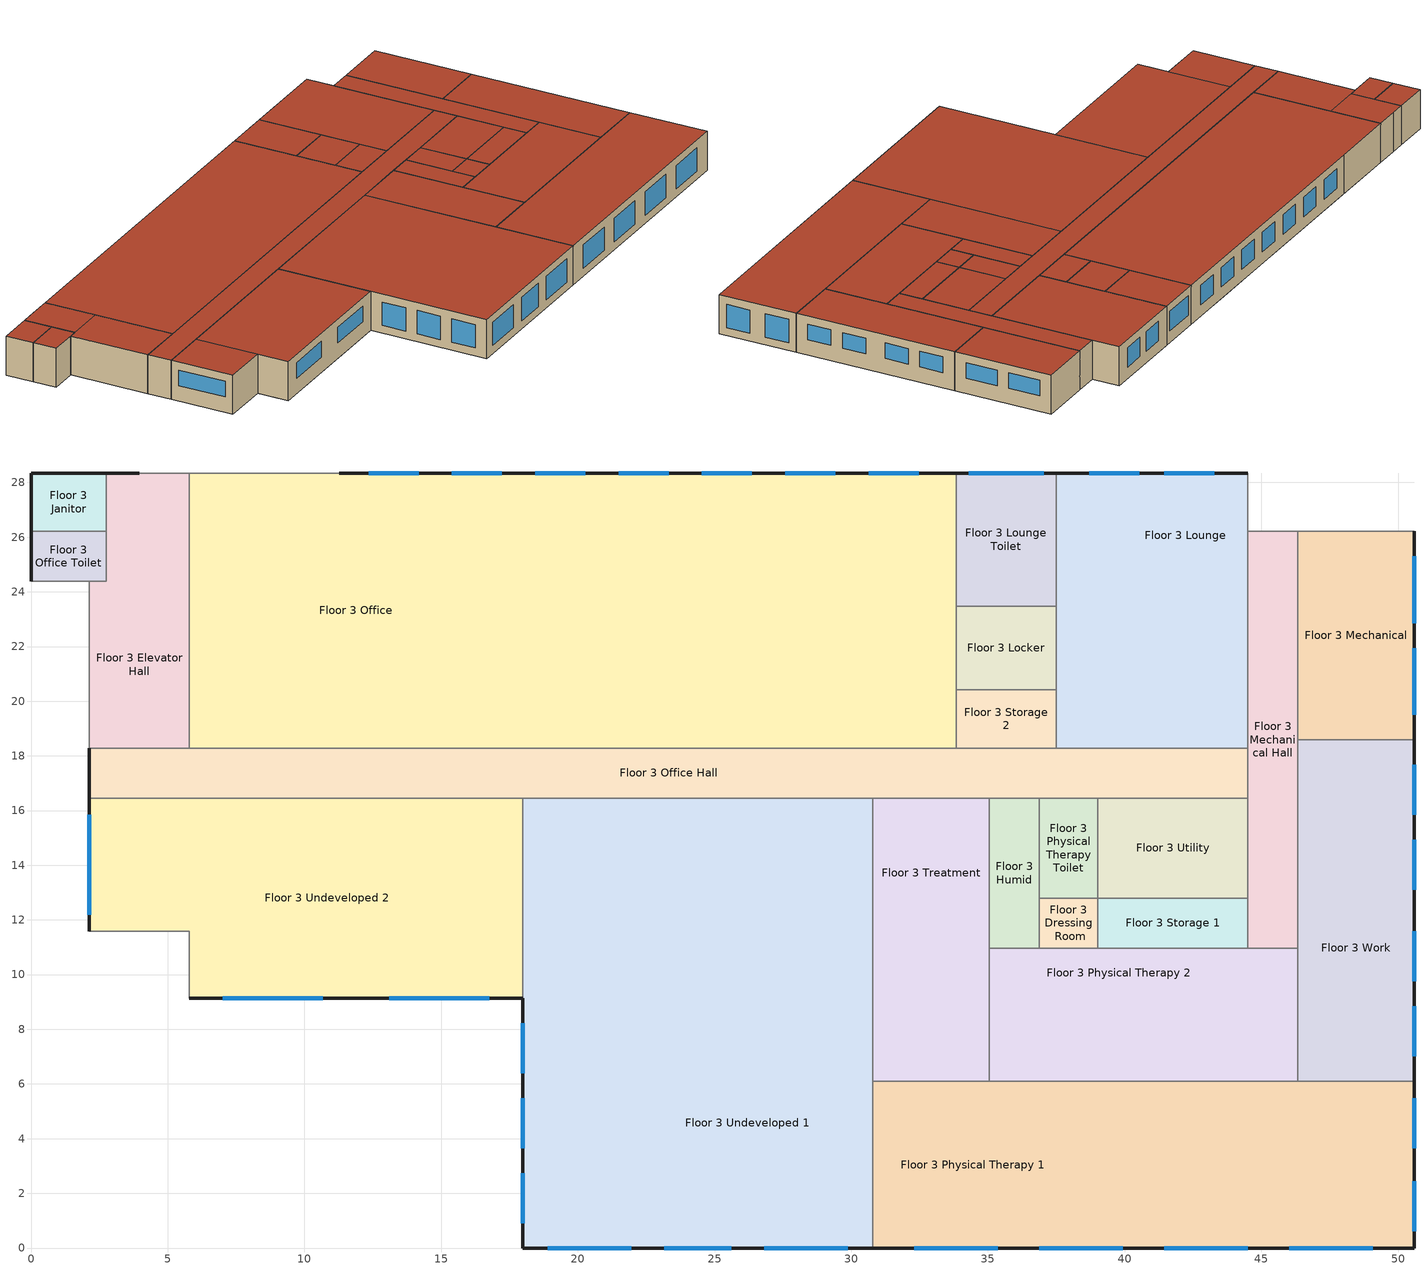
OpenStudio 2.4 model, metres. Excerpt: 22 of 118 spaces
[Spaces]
Floor 3 Work
 floor to Floor 2 Utility: 50.6,18.59 50.6,15.85 46.33,15.85 46.33,18.59 z6.1
 floor to Floor 2 Office: 50.6,15.85 50.6,6.1 46.33,6.1 46.33,15.85 z6.1
 wall outside: 50.6,6.1 50.6,18.59 z6.1:9.14
 wall to Floor 3 Physical Therapy 2: 46.33,10.97 46.33,6.1 z6.1:9.14
 wall to Floor 3 Mechanical: 50.6,18.59 46.33,18.59 z6.1:9.14
 wall to Floor 3 Physical Therapy 1: 46.33,6.1 50.6,6.1 z6.1:9.14
 wall to Floor 3 Mechanical Hall: 46.33,18.59 46.33,10.97 z6.1:9.14
 window: 50.6,13.11 50.6,14.94 / 50.6,15.85 50.6,17.68 / 50.6,7.01 50.6,8.84 / 50.6,9.75 50.6,11.58 z7.32:8.53
 roof outside: 50.6,6.1 50.6,18.59 46.33,18.59 46.33,6.1 z9.14
Floor 3 Dressing Room
 floor to Floor 2 X-Ray: 39.01,12.8 39.01,10.97 36.88,10.97 36.88,12.8 z6.1
 wall to Floor 3 Storage 1: 39.01,10.97 39.01,12.8 z6.1:9.14
 wall to Floor 3 Physical Therapy 2: 36.88,10.97 39.01,10.97 z6.1:9.14
 wall to Floor 3 Physical Therapy Toilet: 39.01,12.8 36.88,12.8 z6.1:9.14
 wall to Floor 3 Humid: 36.88,12.8 36.88,10.97 z6.1:9.14
 roof outside: 39.01,10.97 39.01,12.8 36.88,12.8 36.88,10.97 z9.14
Floor 3 Physical Therapy Toilet
 floor to Floor 2 X-Ray: 39.01,16.46 39.01,12.8 36.88,12.8 36.88,16.46 z6.1
 wall to Floor 3 Office Hall: 39.01,16.46 36.88,16.46 z6.1:9.14
 wall to Floor 3 Utility: 39.01,12.8 39.01,16.46 z6.1:9.14
 wall to Floor 3 Humid: 36.88,16.46 36.88,12.8 z6.1:9.14
 roof outside: 39.01,12.8 39.01,16.46 36.88,16.46 36.88,12.8 z9.14
Floor 3 Lounge
 floor to Floor 2 Storage 2: 44.5,23.77 44.5,21.34 39.93,21.34 39.93,23.77 z6.1
 floor to Floor 2 Exam 6: 44.5,28.35 44.5,23.77 39.93,23.77 39.93,28.35 z6.1
 floor to Floor 2 Exam Hall 4: 39.93,28.35 39.93,18.29 38.1,18.29 38.1,28.35 z6.1
 floor to Floor 2 Exam 7: 38.1,28.35 38.1,18.29 37.49,18.29 37.49,28.35 z6.1
 floor to Floor 2 Nurse Station 1: 44.5,21.34 44.5,18.29 39.93,18.29 39.93,21.34 z6.1
 wall outside: 44.5,28.35 37.49,28.35 z6.1:9.14
 wall to Floor 3 Lounge Toilet: 37.49,28.35 37.49,23.47 z6.1:9.14
 wall to NE Stair: 44.5,26.21 44.5,28.35 z6.1:9.14
 wall to Floor 3 Office Hall: 37.49,18.29 44.5,18.29 z6.1:9.14
 wall to Floor 3 Locker: 37.49,23.47 37.49,20.42 z6.1:9.14
 wall to Floor 3 Storage 2: 37.49,20.42 37.49,18.29 z6.1:9.14
 wall to Floor 3 Mechanical Hall: 44.5,18.29 44.5,26.21 z6.1:9.14
 window: 40.54,28.35 38.71,28.35 / 43.28,28.35 41.45,28.35 z7.01:8.53
 roof outside: 44.5,18.29 44.5,28.35 37.49,28.35 37.49,18.29 z9.14
Floor 3 Elevator Hall
 floor to Floor 2 Work: 5.79,24.38 5.79,18.29 2.13,18.29 2.13,24.38 z6.1; 5.79,28.35 5.79,24.38 2.74,24.38 2.74,28.35 z6.1
 wall outside: 3.96,28.35 2.74,28.35 z6.1:9.14
 wall to NW Elevator: 2.13,24.38 2.13,18.29 z6.1:9.14
 wall to Floor 3 Office: 5.79,18.29 5.79,28.35 z6.1:9.14
 wall to Floor 3 Office Toilet: 2.74,26.21 2.74,24.38 2.13,24.38 z6.1:9.14
 wall to Floor 3 Office Hall: 2.13,18.29 5.79,18.29 z6.1:9.14
 wall to Floor 3 Janitor: 2.74,28.35 2.74,26.21 z6.1:9.14
 wall to NW Stair: 5.79,28.35 3.96,28.35 z6.1:9.14
 roof outside: 5.79,24.38 5.79,28.35 2.74,28.35 2.74,24.38 z9.14; 5.79,18.29 5.79,24.38 2.13,24.38 2.13,18.29 z9.14
Floor 3 Physical Therapy 2
 floor to Floor 2 Exam Hall 3: 39.93,9.14 39.93,6.1 38.1,6.1 38.1,9.14 z6.1
 floor to Floor 2 Lounge: 44.5,9.14 44.5,6.1 42.06,6.1 42.06,9.14 z6.1
 floor to Floor 2 Dictation: 42.06,9.14 42.06,6.1 39.93,6.1 39.93,9.14 z6.1
 floor to Floor 2 Exam 3: 38.1,9.14 38.1,6.1 35.05,6.1 35.05,9.14 z6.1
 floor to Floor 2 Office Hall: 46.33,10.97 46.33,6.1 44.5,6.1 44.5,10.97 z6.1
 floor to Floor 2 Reception Hall: 44.5,10.97 44.5,9.14 35.05,9.14 35.05,10.97 z6.1
 wall to Floor 3 Physical Therapy 1: 35.05,6.1 46.33,6.1 z6.1:9.14
 wall to Floor 3 Mechanical Hall: 46.33,10.97 44.5,10.97 z6.1:9.14
 wall to Floor 3 Treatment: 35.05,10.97 35.05,6.1 z6.1:9.14
 wall to Floor 3 Storage 1: 44.5,10.97 39.01,10.97 z6.1:9.14
 wall to Floor 3 Humid: 36.88,10.97 35.05,10.97 z6.1:9.14
 roof outside: 46.33,6.1 46.33,10.97 35.05,10.97 35.05,6.1 z9.14
Floor 3 Office
 floor to Floor 2 Storage 3: 28.96,23.77 28.96,21.34 23.47,21.34 23.47,23.77 z6.1
 floor to Floor 2 Exam 8: 28.96,28.35 28.96,23.77 23.47,23.77 23.47,28.35 z6.1
 floor to Floor 2 Exam Hall 5: 30.78,28.35 30.78,18.29 28.96,18.29 28.96,28.35 z6.1
 floor to Floor 2 Exam 9: 21.64,28.35 21.64,18.29 17.98,18.29 17.98,28.35 z6.1
 floor to Floor 2 Work: 17.98,28.35 17.98,18.29 5.79,18.29 5.79,28.35 z6.1
 floor to Floor 2 Exam Hall 6: 23.47,28.35 23.47,18.29 21.64,18.29 21.64,28.35 z6.1
 floor to Floor 2 Nurse Station 2: 28.96,21.34 28.96,18.29 23.47,18.29 23.47,21.34 z6.1
 floor to Floor 2 Exam 7: 33.83,28.35 33.83,18.29 30.78,18.29 30.78,28.35 z6.1
 wall outside: 33.83,28.35 11.28,28.35 z6.1:9.14
 wall to Floor 3 Office Hall: 5.79,18.29 33.83,18.29 z6.1:9.14
 wall to Floor 3 Locker: 33.83,20.42 33.83,23.47 z6.1:9.14
 wall to Floor 3 Storage 2: 33.83,18.29 33.83,20.42 z6.1:9.14
 wall to NW Stair: 11.28,28.35 5.79,28.35 z6.1:9.14
 wall to Floor 3 Lounge Toilet: 33.83,23.47 33.83,28.35 z6.1:9.14
 window: 26.37,28.35 24.54,28.35 / 17.22,28.35 15.39,28.35 / 23.32,28.35 21.49,28.35 / 14.17,28.35 12.34,28.35 / 32.46,28.35 30.63,28.35 / 29.41,28.35 27.58,28.35 / 20.27,28.35 18.44,28.35 z7.01:8.53
 roof outside: 33.83,18.29 33.83,28.35 5.79,28.35 5.79,18.29 z9.14
Floor 3 Storage 1
 floor to Floor 2 Scheduling 1: 44.5,12.8 44.5,10.97 39.01,10.97 39.01,12.8 z6.1
 wall to Floor 3 Mechanical Hall: 44.5,10.97 44.5,12.8 z6.1:9.14
 wall to Floor 3 Utility: 44.5,12.8 39.01,12.8 z6.1:9.14
 roof outside: 44.5,10.97 44.5,12.8 39.01,12.8 39.01,10.97 z9.14
Floor 3 Utility
 floor to Floor 2 Scheduling 1: 44.5,16.46 44.5,12.8 39.01,12.8 39.01,16.46 z6.1
 wall to Floor 3 Mechanical Hall: 44.5,12.8 44.5,16.46 z6.1:9.14
 wall to Floor 3 Office Hall: 44.5,16.46 39.01,16.46 z6.1:9.14
 roof outside: 44.5,12.8 44.5,16.46 39.01,16.46 39.01,12.8 z9.14
Floor 3 Physical Therapy 1
 floor to Floor 2 Office Hall: 46.33,6.1 46.33,3.66 44.5,3.66 44.5,6.1 z6.1
 floor to Floor 2 Conference: 50.6,3.66 50.6,0 42.06,0 42.06,3.66 z6.1
 floor to Floor 2 Conference Toilet: 44.5,6.1 44.5,3.66 42.06,3.66 42.06,6.1 z6.1
 floor to Floor 2 Exam Hall 3: 39.93,6.1 39.93,0 38.1,0 38.1,6.1 z6.1
 floor to Floor 2 Exam 3: 38.1,6.1 38.1,0 30.78,0 30.78,6.1 z6.1
 floor to Floor 2 Storage 1: 42.06,6.1 42.06,3.66 39.93,3.66 39.93,6.1 z6.1
 floor to Floor 2 Exam 4: 42.06,3.66 42.06,0 39.93,0 39.93,3.66 z6.1
 floor to Floor 2 Office: 50.6,6.1 50.6,3.66 46.33,3.66 46.33,6.1 z6.1
 wall outside: 30.78,0 50.6,0 50.6,6.1 z6.1:9.14
 wall to Floor 3 Undeveloped 1: 30.78,6.1 30.78,0 z6.1:9.14
 wall to Floor 3 Treatment: 35.05,6.1 30.78,6.1 z6.1:9.14
 window: 32.31,0 35.36,0 / 36.88,0 39.93,0 / 46.02,0 49.07,0 / 41.45,0 44.5,0 / 50.6,3.66 50.6,5.49 / 50.6,0.61 50.6,2.44 z6.71:8.53
 roof outside: 50.6,0 50.6,6.1 30.78,6.1 30.78,0 z9.14
Floor 3 Office Toilet
 floor to Floor 2 Work Toilet: 2.74,26.21 2.74,24.38 0,24.38 0,26.21 z6.1
 wall outside: 0,26.21 0,24.38 z6.1:9.14
 wall to NW Elevator: 0,24.38 2.13,24.38 z6.1:9.14
 wall to Floor 3 Janitor: 2.74,26.21 0,26.21 z6.1:9.14
 roof outside: 2.74,24.38 2.74,26.21 0,26.21 0,24.38 z9.14
Floor 3 Office Hall
 floor to Floor 2 Work Hall: 44.5,18.29 44.5,16.46 2.13,16.46 2.13,18.29 z6.1
 wall outside: 2.13,18.29 2.13,16.46 z6.1:9.14
 wall to Floor 3 Humid: 35.05,16.46 36.88,16.46 z6.1:9.14
 wall to Floor 3 Undeveloped 2: 2.13,16.46 17.98,16.46 z6.1:9.14
 wall to Floor 3 Undeveloped 1: 17.98,16.46 30.78,16.46 z6.1:9.14
 wall to Floor 3 Storage 2: 37.49,18.29 33.83,18.29 z6.1:9.14
 wall to Floor 3 Mechanical Hall: 44.5,16.46 44.5,18.29 z6.1:9.14
 wall to Floor 3 Treatment: 30.78,16.46 35.05,16.46 z6.1:9.14
 roof outside: 44.5,16.46 44.5,18.29 2.13,18.29 2.13,16.46 z9.14
Floor 3 Humid
 floor to Floor 2 X-Ray: 36.88,16.46 36.88,10.97 35.05,10.97 35.05,16.46 z6.1
 wall to Floor 3 Treatment: 35.05,16.46 35.05,10.97 z6.1:9.14
 roof outside: 36.88,10.97 36.88,16.46 35.05,16.46 35.05,10.97 z9.14
Floor 3 Undeveloped 1
 floor to Floor 2 Exam 2: 28.96,9.14 28.96,0 23.47,0 23.47,9.14 z6.1
 floor to Floor 2 X-Ray: 30.78,16.46 30.78,10.97 23.77,10.97 23.77,16.46 z6.1
 floor to Floor 2 Exam 1: 21.64,9.14 21.64,0 17.98,0 17.98,9.14 z6.1
 floor to Floor 2 Exam Hall 2: 30.78,9.14 30.78,0 28.96,0 28.96,9.14 z6.1
 floor to Floor 2 Scheduling 2: 23.77,16.46 23.77,10.97 17.98,10.97 17.98,16.46 z6.1
 floor to Floor 2 Reception Hall: 30.78,10.97 30.78,9.14 17.98,9.14 17.98,10.97 z6.1
 floor to Floor 2 Exam Hall 1: 23.47,9.14 23.47,0 21.64,0 21.64,9.14 z6.1
 wall outside: 17.98,9.14 17.98,0 30.78,0 z6.1:9.14
 wall to Floor 3 Undeveloped 2: 17.98,16.46 17.98,9.14 z6.1:9.14
 wall to Floor 3 Treatment: 30.78,6.1 30.78,16.46 z6.1:9.14
 window: 17.98,8.23 17.98,6.4 / 17.98,2.74 17.98,0.91 / 17.98,5.49 17.98,3.66 / 26.82,0 29.87,0 / 23.16,0 25.6,0 / 18.9,0 21.95,0 z6.71:8.53
 roof outside: 30.78,0 30.78,16.46 17.98,16.46 17.98,0 z9.14
Floor 3 Mechanical Hall
 floor to Floor 2 Office Hall: 46.33,26.21 46.33,10.97 44.5,10.97 44.5,26.21 z6.1
 wall to NE Stair: 46.33,26.21 44.5,26.21 z6.1:9.14
 wall to Floor 3 Mechanical: 46.33,18.59 46.33,26.21 z6.1:9.14
 roof outside: 46.33,10.97 46.33,26.21 44.5,26.21 44.5,10.97 z9.14
Floor 3 Treatment
 floor to Floor 2 Reception Hall: 35.05,10.97 35.05,9.14 30.78,9.14 30.78,10.97 z6.1
 floor to Floor 2 Exam 3: 35.05,9.14 35.05,6.1 30.78,6.1 30.78,9.14 z6.1
 floor to Floor 2 X-Ray: 35.05,16.46 35.05,10.97 30.78,10.97 30.78,16.46 z6.1
 roof outside: 35.05,6.1 35.05,16.46 30.78,16.46 30.78,6.1 z9.14
Floor 3 Undeveloped 2
 floor to Floor 2 Reception: 15.85,16.46 15.85,9.14 5.79,9.14 5.79,16.46 z6.1; 5.79,16.46 5.79,11.58 2.13,11.58 2.13,16.46 z6.1
 floor to Floor 2 Reception Hall: 17.98,10.97 17.98,9.14 15.85,9.14 15.85,10.97 z6.1
 floor to Floor 2 Reception Toilet: 17.98,16.46 17.98,10.97 15.85,10.97 15.85,16.46 z6.1
 wall outside: 2.13,16.46 2.13,11.58 / 5.79,9.14 17.98,9.14 z6.1:9.14
 wall to SW Stair: 2.13,11.58 5.79,11.58 5.79,9.14 z6.1:9.14
 window: 7.01,9.14 10.67,9.14 / 13.11,9.14 16.76,9.14 / 2.13,15.85 2.13,12.19 z7.32:8.53
 roof outside: 5.79,11.58 5.79,16.46 2.13,16.46 2.13,11.58 z9.14; 17.98,9.14 17.98,16.46 5.79,16.46 5.79,9.14 z9.14
Floor 3 Janitor
 floor to Floor 2 Janitor: 2.74,28.35 2.74,26.21 0,26.21 0,28.35 z6.1
 wall outside: 2.74,28.35 0,28.35 0,26.21 z6.1:9.14
 roof outside: 2.74,26.21 2.74,28.35 0,28.35 0,26.21 z9.14
Floor 3 Locker
 floor to Floor 2 Exam 7: 37.49,23.47 37.49,20.42 33.83,20.42 33.83,23.47 z6.1
 wall to Floor 3 Storage 2: 33.83,20.42 37.49,20.42 z6.1:9.14
 wall to Floor 3 Lounge Toilet: 37.49,23.47 33.83,23.47 z6.1:9.14
 roof outside: 37.49,20.42 37.49,23.47 33.83,23.47 33.83,20.42 z9.14
Floor 3 Mechanical
 floor to Floor 2 Exam 5: 50.6,26.21 50.6,18.59 46.33,18.59 46.33,26.21 z6.1
 wall outside: 50.6,18.59 50.6,26.21 z6.1:9.14
 wall to NE Stair: 50.6,26.21 46.33,26.21 z6.1:9.14
 window: 50.6,22.86 50.6,25.3 / 50.6,19.51 50.6,21.95 z7.32:8.53
 roof outside: 50.6,18.59 50.6,26.21 46.33,26.21 46.33,18.59 z9.14
Floor 3 Lounge Toilet
 floor to Floor 2 Exam 7: 37.49,28.35 37.49,23.47 33.83,23.47 33.83,28.35 z6.1
 wall outside: 37.49,28.35 33.83,28.35 z6.1:9.14
 window: 37.03,28.35 34.29,28.35 z7.01:8.53
 roof outside: 37.49,23.47 37.49,28.35 33.83,28.35 33.83,23.47 z9.14
Floor 3 Storage 2
 floor to Floor 2 Exam 7: 37.49,20.42 37.49,18.29 33.83,18.29 33.83,20.42 z6.1
 roof outside: 37.49,18.29 37.49,20.42 33.83,20.42 33.83,18.29 z9.14
[Site]
Whitehorse_YT_CAN: Latitude {deg}=60.72; Longitude {deg}=-135.07; Time Zone {hr}=-8; Elevation {m}=703; Terrain=City
[Building]
Building #1: North Axis {deg}=0; Standards Number of Stories=3; Standards Number of Above Ground Stories=3; Standards Building Type=Outpatient
[Site:WaterMainsTemperature]
Calculation Method=Correlation; Annual Average Outdoor Air Temperature {C}=-1.08333; Maximum Difference In Monthly Average Outdoor Air Temperatures {deltaC}=34.5
[SizingPeriod:DesignDay] Barometric Pressure {Pa}=93160; Sky Clearness=0; Rain Indicator=0; Snow Indicator=0; Day of Month=21; Daylight Saving Time Indicator=0; Humidity Indicating Type=Wetbulb; Dry-Bulb Temperature Range Modifier Type=DefaultMultipliers
Name | Maximum Dry-Bulb Temperature {C} | Daily Dry-Bulb Temperature Range {deltaC} | Humidity Indicating Conditions at Maximum Dry-Bulb | Wind Speed {m/s} | Wind Direction {deg} | Month | Day Type | Solar Model Indicator | ASHRAE Taub | ASHRAE Taud
Whitehorse Ann Clg .4% Condns DB=>MWB | 25.6 | 11.6 | 14.1 | 3.5 | 160 | 7 | SummerDesignDay | ASHRAETau | 0.378 | 2.196
Whitehorse Ann Htg 99.6% Condns DB | -40 | 0 | -40 | 0.6 | 0 | 1 | WinterDesignDay | ASHRAEClearSky
[Site:GroundTemperature:BuildingSurface]
19.527, 19.502, 19.536, 19.598, 20.002, 21.64, 22.225, 22.375, 21.449, 20.121, 19.802, 19.633
[Space] Building Story=Building Story 3; Part of Total Floor Area=Yes
Name | Space Type | Thermal Zone
Floor 3 Work | Space Function Office - enclosed | TZ-Floor 3 Work
Floor 3 Dressing Room | Space Function Office - enclosed | TZ-Floor 3 Dressing Room
Floor 3 Physical Therapy Toilet | Space Function Washroom-sch-H | TZ-Floor 3 Physical Therapy Toilet
Floor 3 Office Toilet | Space Function Washroom-sch-H | TZ-Floor 3 Office Toilet
Floor 3 Lounge | Space Function Hospital - lounge/recreation | TZ-Floor 3 Lounge
Floor 3 Elevator Hall | Space Function Hospital corr. >= 2.4m-sch-H | TZ-Floor 3 Elevator Hall
Floor 3 Physical Therapy 2 | Space Function Hospital - physical therapy | TZ-Floor 3 Physical Therapy 2
Floor 3 Office | Space Function Office - enclosed | TZ-Floor 3 Office
Floor 3 Mechanical | Space Function Electrical/Mechanical-sch-H | TZ-Floor 3 Mechanical
Floor 3 Storage 1 | Space Function Storage area - occsens | TZ-Floor 3 Storage 1
Floor 3 Utility | Space Function Storage area - occsens | TZ-Floor 3 Utility
Floor 3 Physical Therapy 1 | Space Function Hospital - physical therapy | TZ-Floor 3 Physical Therapy 1
Floor 3 Locker | Space Function Locker room-sch-H | TZ-Floor 3 Locker
Floor 3 Office Hall | Space Function Hospital corr. >= 2.4m-sch-H | TZ-Floor 3 Office Hall
Floor 3 Humid | Space Function Office - enclosed | TZ-Floor 3 Humid
Floor 3 Undeveloped 2 | Space Function Storage area | TZ-Floor 3 Undeveloped 2
Floor 3 Undeveloped 1 | Space Function Storage area | TZ-Floor 3 Undeveloped 1
Floor 3 Mechanical Hall | Space Function Hospital corr. >= 2.4m-sch-H | TZ-Floor 3 Mechanical Hall
Floor 3 Treatment | Space Function Hospital - exam | TZ-Floor 3 Treatment
Floor 3 Janitor | Space Function Storage area - occsens | TZ-Floor 3 Janitor
Floor 3 Lounge Toilet | Space Function Washroom-sch-H | TZ-Floor 3 Lounge Toilet
Floor 3 Storage 2 | Space Function Storage area - occsens | TZ-Floor 3 Storage 2
[BuildingStory]
Building Story 3: Nominal Z Coordinate {m}=6.096
[ThermalZone] Use Ideal Air Loads=No
TZ-Floor 3 Locker; TZ-Floor 3 Physical Therapy 1; TZ-Floor 3 Physical Therapy 2; TZ-Floor 3 Office Hall; TZ-Floor 3 Mechanical Hall; TZ-Floor 3 Office Toilet; TZ-Floor 3 Lounge Toilet; TZ-Floor 3 Lounge; TZ-Floor 3 Humid; TZ-Floor 3 Elevator Hall; TZ-Floor 3 Treatment; TZ-Floor 3 Utility; TZ-Floor 3 Undeveloped 2; TZ-Floor 3 Physical Therapy Toilet; TZ-Floor 3 Janitor; TZ-Floor 3 Work; TZ-Floor 3 Storage 2; TZ-Floor 3 Storage 1; TZ-Floor 3 Mechanical; TZ-Floor 3 Dressing Room; TZ-Floor 3 Office; TZ-Floor 3 Undeveloped 1
[SpaceType] Standards Building Type=Space Function
Name | Standards Space Type
Space Function Hospital - exam | Hospital - exam
Space Function Hospital corr. >= 2.4m-sch-H | Hospital corr. >= 2.4m-sch-H
Space Function Hospital - lounge/recreation | Hospital - lounge/recreation
Space Function Locker room-sch-H | Locker room-sch-H
Space Function Office - enclosed | Office - enclosed
Space Function Washroom-sch-H | Washroom-sch-H
Space Function Storage area | Storage area
Space Function Storage area - occsens | Storage area - occsens
Space Function Hospital - physical therapy | Hospital - physical therapy
Space Function Electrical/Mechanical-sch-H | Electrical/Mechanical-sch-H
